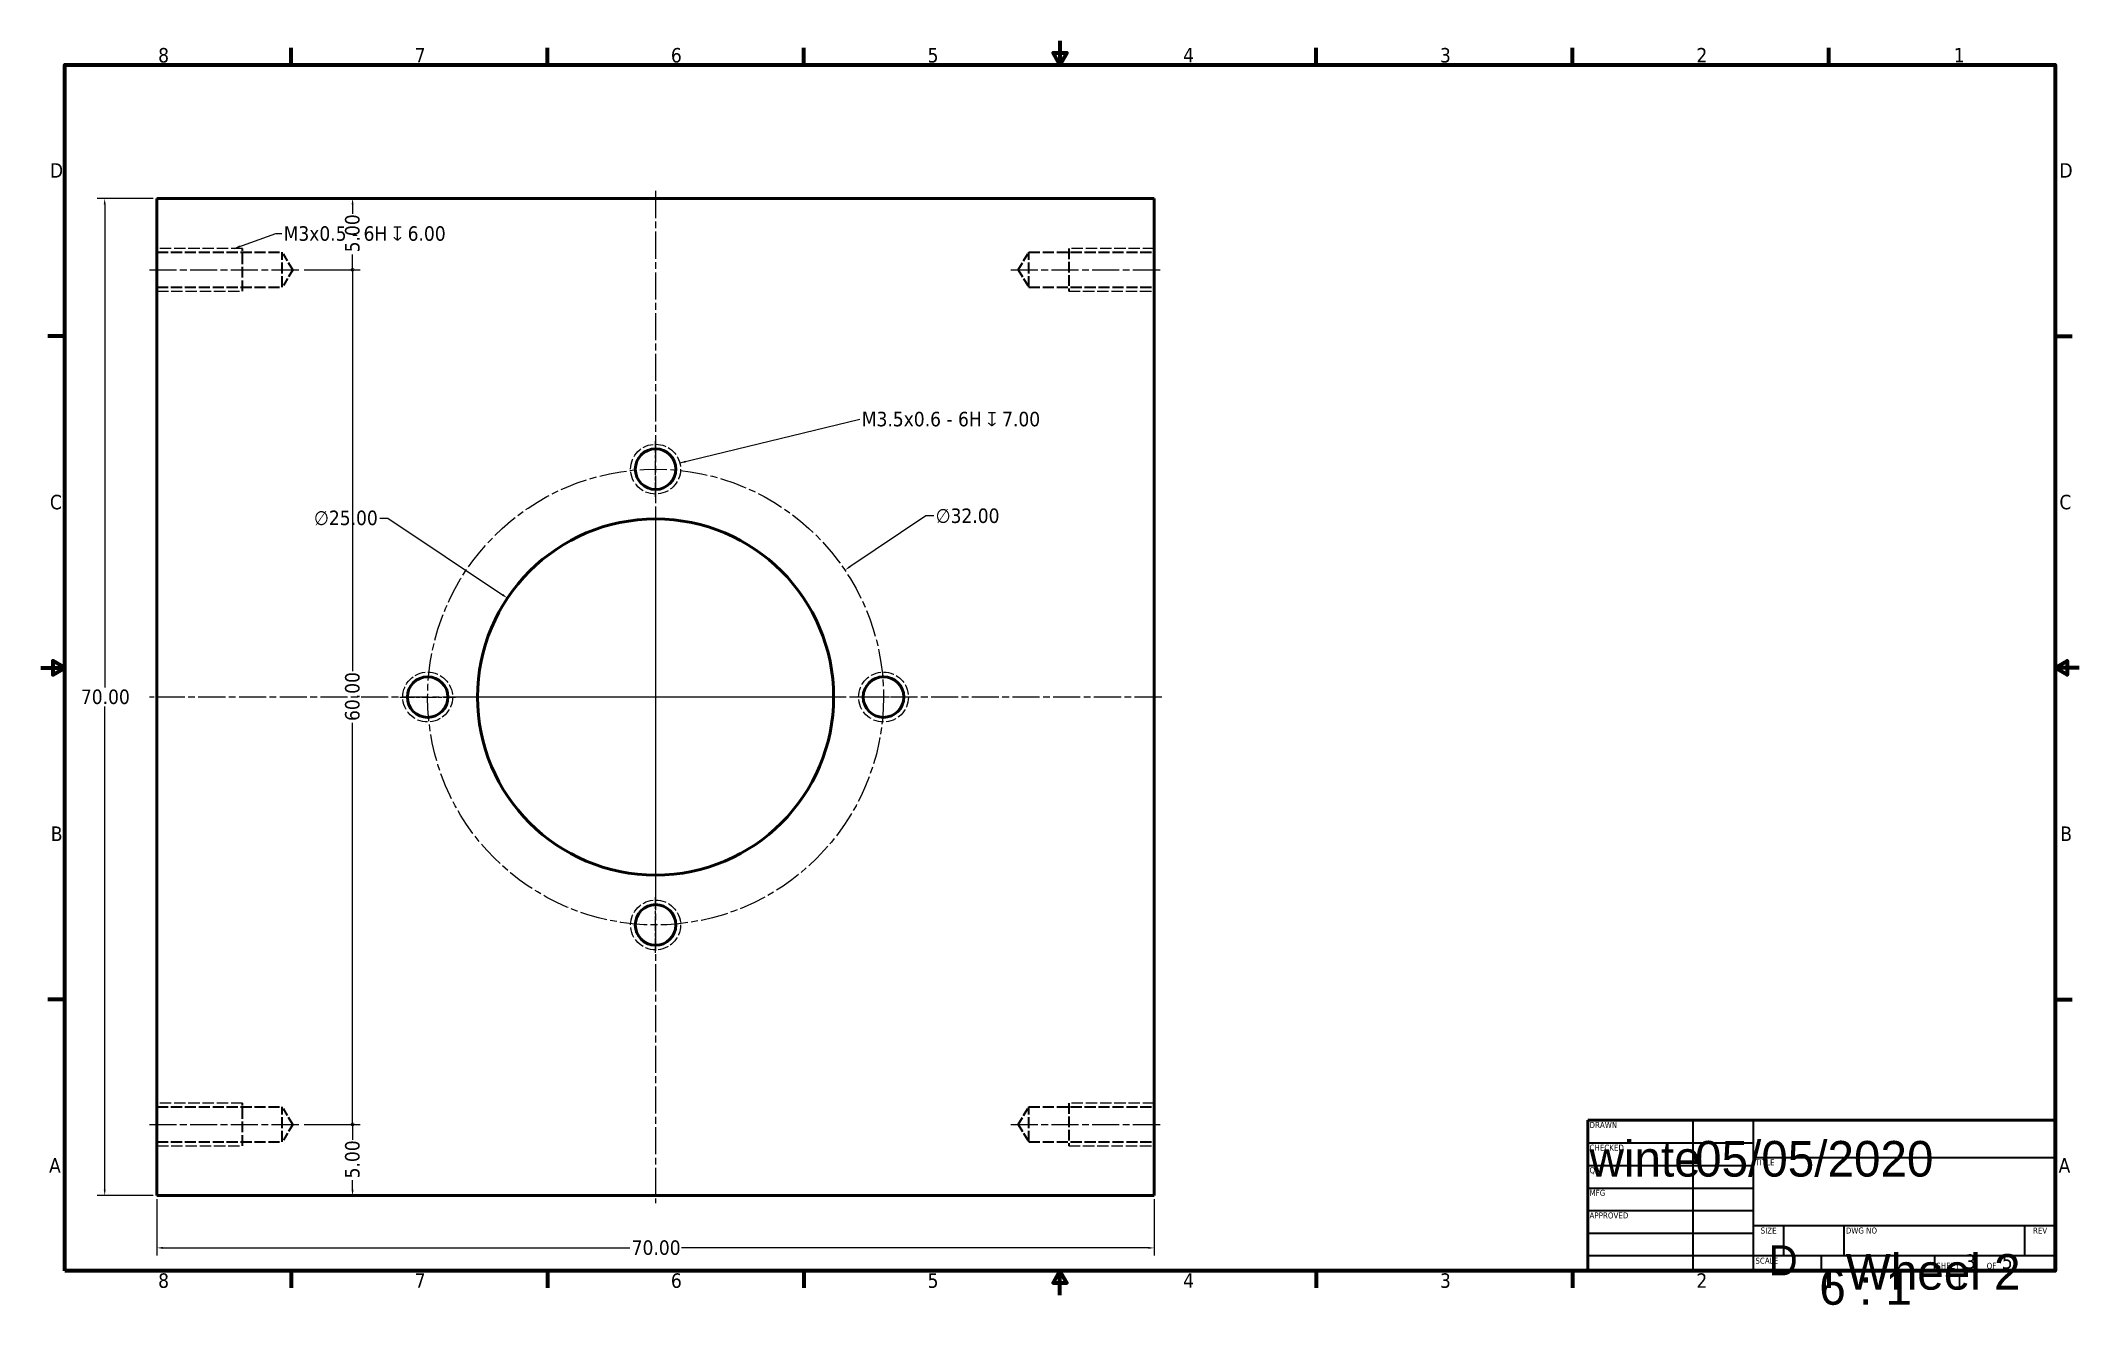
# Model space of a CAD drawing. Header units: millimetres. Extents: x 0 to 144, y 2 to 91.
import ezdxf
from ezdxf.enums import TextEntityAlignment as Align

# ---------------------------------------------------------------- set-up
doc = ezdxf.new("R2018")
doc.units = ezdxf.units.MM
doc.header["$LTSCALE"] = 0.166667
doc.linetypes.add('CHAIN', pattern=[0.7087, 0.4724, -0.0591, 0.1181, -0.0591])
doc.linetypes.add('DASHED', pattern=[0.2067, 0.1654, -0.0413])
for name, color, linetype, lineweight in [('Border (ANSI)', 7, 'Continuous', 70), ('Center Mark (ANSI)-1', 7, 'Continuous', 25), ('Centerline (ANSI)', 7, 'Continuous', 25), ('Centerline (ANSI)-1', 7, 'Continuous', 25), ('Dimension (ANSI)', 7, 'Continuous', 25), ('Dimension (ANSI)-1', 7, 'Continuous', 25), ('Hidden (ANSI)-1', 7, 'DASHED', 35), ('Hidden Narrow (ANSI)-1', 7, 'DASHED', 25), ('Symbol (ANSI)', 7, 'Continuous', 25), ('Symbol (ANSI)-1', 7, 'Continuous', 25), ('Title (ANSI)-1', 7, 'Continuous', 50), ('Visible (ANSI)-1', 7, 'Continuous', 50)]:
    doc.layers.add(name, color=color, linetype=linetype, lineweight=lineweight)
doc.styles.add('Label Text (ANSI)-1', font='tahoma.ttf')
doc.styles.add('Note Text (ANSI)-1', font='tahoma.ttf')
doc.styles.add('Text Style38', font='tahoma.ttf')
doc.dimstyles.new('Default (ANSI)', dxfattribs={"dimscale": 0.166667, "dimtxt": 6.1, "dimasz": 2.5, "dimexe": 3.175, "dimexo": 1.5875, "dimgap": 0.8, "dimtad": 0, "dimtih": 1, "dimtoh": 1, "dimrnd": 1e-08, "dimzin": 4, "dimdsep": 46, "dimtxsty": 'Note Text (ANSI)-1', "dimcen": 0.09, "dimdle": 10, "dimclrd": 256, "dimclre": 256, "dimclrt": 256, "dimadec": 0, "dimazin": 1, "dimtfac": 0.499672, "dimtofl": 0, "dimtmove": 0, "dimatfit": 3, "dimfxl": 1, "dimtolj": 1, "dimtzin": 4, "dimlwd": -1, "dimlwe": -1, "dimarcsym": 0})
doc.dimstyles.new('Default (ANSI)$7', dxfattribs={"dimscale": 0.166667, "dimtxt": 6.1, "dimasz": 2.5, "dimexe": 3.175, "dimexo": 1.5875, "dimgap": 0.8, "dimtad": 0, "dimtih": 1, "dimtoh": 1, "dimrnd": 1e-08, "dimzin": 4, "dimdsep": 46, "dimtxsty": 'Note Text (ANSI)-1', "dimcen": 0.09, "dimdle": 10, "dimclrd": 256, "dimclre": 256, "dimclrt": 256, "dimadec": 0, "dimazin": 1, "dimtfac": 0.499672, "dimtofl": 0, "dimtmove": 0, "dimatfit": 3, "dimfxl": 1, "dimtolj": 1, "dimtzin": 4, "dimlwd": -1, "dimlwe": -1, "dimarcsym": 0})
doc.dimstyles.new('Default - mm (ANSI)', dxfattribs={"dimscale": 0.166667, "dimtxt": 6.1, "dimasz": 2.5, "dimexe": 3.175, "dimexo": 1.6002, "dimgap": 0.8, "dimtad": 0, "dimtoh": 1, "dimrnd": 1e-08, "dimzin": 4, "dimdsep": 46, "dimtxsty": 'Note Text (ANSI)-1', "dimcen": 0.09, "dimdle": 10, "dimclrd": 256, "dimclre": 256, "dimclrt": 256, "dimadec": 1, "dimazin": 1, "dimtfac": 0.499672, "dimtofl": 0, "dimtmove": 0, "dimatfit": 3, "dimfxl": 1, "dimtolj": 1, "dimtzin": 4, "dimlwd": -1, "dimlwe": -1, "dimarcsym": 0})
doc.dimstyles.new('Default - mm (ANSI)$7', dxfattribs={"dimscale": 0.166667, "dimtxt": 6.1, "dimasz": 2.5, "dimexe": 3.175, "dimexo": 1.6002, "dimgap": 0.8, "dimtad": 0, "dimtoh": 1, "dimrnd": 1e-08, "dimzin": 4, "dimdsep": 46, "dimtxsty": 'Note Text (ANSI)-1', "dimcen": 0.09, "dimdle": 10, "dimclrd": 256, "dimclre": 256, "dimclrt": 256, "dimadec": 1, "dimazin": 1, "dimtfac": 0.499672, "dimtofl": 0, "dimtmove": 0, "dimatfit": 3, "dimfxl": 1, "dimtolj": 1, "dimtzin": 4, "dimlwd": -1, "dimlwe": -1, "dimarcsym": 0})

# ---------------------------------------------------------------- blocks, each defined once
blk = doc.blocks.new('Borders Default Border')
at = {"layer": 'Border (ANSI)'}
for p, q in [((107.95, 533.4), (107.95, 540.52)), ((215.9, 533.4), (215.9, 540.52)), ((323.85, 533.4), (323.85, 540.52)), ((539.75, 533.4), (539.75, 540.52)), ((647.7, 533.4), (647.7, 540.52)), ((755.65, 533.4), (755.65, 540.52)), ((12.7, 419.1), (5.58, 419.1)), ((850.9, 419.1), (858.02, 419.1)), ((12.7, 139.7), (5.58, 139.7)), ((850.9, 139.7), (858.02, 139.7)), ((107.95, 25.4), (107.95, 18.28)), ((215.9, 25.4), (215.9, 18.28)), ((323.85, 25.4), (323.85, 18.28)), ((539.75, 25.4), (539.75, 18.28)), ((647.7, 25.4), (647.7, 18.28)), ((755.65, 25.4), (755.65, 18.28))]:
    blk.add_line(p, q, dxfattribs=at)
at = {"layer": 'Border (ANSI)', "flags": 128}
for points in [[(431.8, 543.56), (431.8, 533.4), (428.87, 538.48), (434.73, 538.48), (431.8, 533.4)], [(12.7, 25.4), (12.7, 533.4), (850.9, 533.4), (850.9, 25.4), (12.7, 25.4)], [(2.54, 279.4), (12.7, 279.4), (7.62, 282.33), (7.62, 276.47), (12.7, 279.4)], [(861.06, 279.4), (850.9, 279.4), (855.98, 282.33), (855.98, 276.47), (850.9, 279.4)], [(431.8, 15.24), (431.8, 25.4), (428.87, 20.32), (434.73, 20.32), (431.8, 25.4)]]:
    blk.add_lwpolyline(points, dxfattribs=at)
at = {"layer": 'Border (ANSI)', "char_height": 6.1, "attachment_point": 7, "style": 'Label Text (ANSI)-1'}
for s, insert in [('8', (51.98, 534.28)), ('7', (160.04, 534.42)), ('6', (267.93, 534.29)), ('5', (376.04, 534.29)), ('4', (483.65, 534.42)), ('3', (591.83, 534.29)), ('2', (699.83, 534.42)), ('1', (808.25, 534.42)), ('D', (6.4, 485.9)), ('D', (852.73, 485.9)), ('C', (6.38, 346.09)), ('C', (852.72, 346.09)), ('B', (6.77, 206.5)), ('B', (853.1, 206.5)), ('A', (6.04, 66.8)), ('A', (852.37, 66.8)), ('8', (51.98, 18.15)), ('7', (160.04, 18.28)), ('6', (267.93, 18.16)), ('5', (376.04, 18.16)), ('4', (483.65, 18.28)), ('3', (591.83, 18.16)), ('2', (699.83, 18.28)), ('1', (808.25, 18.28))]:
    blk.add_mtext(s, dxfattribs=dict(at, insert=insert))
blk = doc.blocks.new('Title Blocks ANSI - Large')
at = {"layer": 'Title (ANSI)-1'}
for p, q in [((127, 189.23), (127, 125.73)), ((323.85, 189.23), (127, 189.23)), ((323.85, 125.73), (323.85, 189.23)), ((127, 125.73), (323.85, 125.73))]:
    blk.add_line(p, q, dxfattribs=at)
at = {"layer": 'Title (ANSI)-1', "lineweight": 35}
for p, q in [((171.45, 125.73), (171.45, 189.23)), ((196.85, 125.73), (196.85, 189.23)), ((127, 179.7), (196.85, 179.7)), ((196.85, 173.48), (323.85, 173.48)), ((127, 170.18), (196.85, 170.18)), ((127, 160.65), (196.85, 160.65)), ((127, 151.13), (196.85, 151.13)), ((127, 141.6), (196.85, 141.6)), ((323.85, 144.78), (196.85, 144.78)), ((209.55, 132.08), (209.55, 144.78)), ((234.95, 132.08), (234.95, 144.78)), ((311.15, 132.08), (311.15, 144.78)), ((196.85, 132.08), (127, 132.08)), ((323.85, 132.08), (196.85, 132.08)), ((225.3, 132.08), (225.3, 125.73)), ((273.05, 132.08), (273.05, 125.73))]:
    blk.add_line(p, q, dxfattribs=at)
at = {"layer": 'Title (ANSI)-1', "style": 'Text Style38'}
for s, p in [('DRAWN', (127.76, 188.47)), ('CHECKED', (127.76, 178.94)), ('TITLE', (197.61, 172.72)), ('QA', (127.76, 169.42)), ('MFG', (127.76, 159.89)), ('APPROVED', (127.76, 150.37)), ('DWG NO', (235.71, 144.02)), ('SCALE', (197.61, 131.32))]:
    blk.add_text(s, height=2.54, dxfattribs=at).set_placement(p, align=Align.TOP_LEFT)
for s, p in [('SIZE', (203.2, 144.02)), ('REV', (317.5, 144.02))]:
    blk.add_text(s, height=2.54, dxfattribs=at).set_placement(p, align=Align.TOP_CENTER)
at = {"layer": 'Title (ANSI)-1', "insert": (273.81, 126.49), "char_height": 6.1, "attachment_point": 7, "style": 'Note Text (ANSI)-1'}
blk.add_mtext('\\fTahoma|b0|i0;\\H2.5400;SHEET\\fTahoma|b0|i0;\\H6.1000; 3  \\fTahoma|b0|i0;\\H2.5400;OF\\fTahoma|b0|i0;\\H6.1000; 5 ', dxfattribs=at)
at = {"layer": 'Title (ANSI)-1', "lineweight": 30, "flags": 104}
for tag, height, p in [('AUTHOR', 3.17, (127.76, 180.47)), ('CREATION_DATE', 3.17, (172.21, 180.47)), ('CHECKED_BY', 3.17, (127.76, 170.94)), ('CHECKED_DATE', 3.17, (172.21, 170.94)), ('MFG_APPROVED_BY', 3.17, (127.76, 151.89)), ('MFG_APPROVED_DATE', 3.17, (172.21, 151.89)), ('ENG_APPROVED_BY', 3.17, (127.76, 142.37)), ('ENG_APPROVAL_DATE', 3.17, (172.21, 142.37)), ('PART_NUMBER', 4.57, (235.71, 132.84))]:
    blk.add_attdef(tag, text='', height=height, dxfattribs=at).set_placement(p, align=Align.BOTTOM_LEFT)
for tag, height, p in [('COMPANY', 3.17, (260.35, 181.36)), ('REVISION_NUMBER', 3.17, (317.5, 136.52)), ('Sheet_Size', 4.57, (203.2, 136.52))]:
    blk.add_attdef(tag, text='', height=height, dxfattribs=at).set_placement(p, align=Align.MIDDLE_CENTER)
blk.add_attdef('TITLE', text='', height=4.57, dxfattribs=at).set_placement((197.61, 158.06), align=Align.MIDDLE_LEFT)
blk.add_attdef('Initial_View_Scale', text='', height=6.1, dxfattribs=at).set_placement((224.54, 126.49), align=Align.BOTTOM_RIGHT)
blk = doc.blocks.new('*D6')
at = {"layer": 'Defpoints', "color": 0, "transparency": 16777216}
for p in [(33.19, 51.46), (53.97, 37.58)]:
    blk.add_point(p, dxfattribs=at)
at = {"layer": 'Dimension (ANSI)-1', "transparency": 16777216}
for p, q in [((24.22, 57.08), (24.78, 57.08)), ((24.78, 57.08), (32.84, 51.7)), ((43.56, 44.52), (43.59, 44.52)), ((43.58, 44.51), (43.58, 44.54))]:
    blk.add_line(p, q, dxfattribs=at)
blk.add_solid([(32.88, 51.75), (32.8, 51.64), (33.19, 51.46)], dxfattribs=at)
at = {"layer": 'Dimension (ANSI)-1', "transparency": 16777216, "insert": (19.6, 57.61), "char_height": 1.017, "attachment_point": 1, "style": 'Note Text (ANSI)-1'}
blk.add_mtext('\\A1;∅25.00', dxfattribs=at)
blk = doc.blocks.new('*D7')
at = {"layer": 'Defpoints', "color": 0, "transparency": 16777216}
for p in [(8.58, 9.52), (78.58, 9.52), (78.58, 5.85)]:
    blk.add_point(p, dxfattribs=at)
at = {"layer": 'Dimension (ANSI)-1', "transparency": 16777216}
for p, q in [((8.58, 9.26), (8.58, 5.32)), ((78.58, 9.26), (78.58, 5.32)), ((9, 5.85), (41.77, 5.85)), ((78.16, 5.85), (45.39, 5.85))]:
    blk.add_line(p, q, dxfattribs=at)
for points in [[(9, 5.92), (9, 5.78), (8.58, 5.85)], [(78.16, 5.92), (78.16, 5.78), (78.58, 5.85)]]:
    blk.add_solid(points, dxfattribs=at)
at = {"layer": 'Dimension (ANSI)-1', "transparency": 16777216, "insert": (41.9, 6.38), "char_height": 1.017, "attachment_point": 1, "style": 'Note Text (ANSI)-1'}
blk.add_mtext('\\A1;70.00', dxfattribs=at)
blk = doc.blocks.new('*D8')
at = {"layer": 'Defpoints', "color": 0, "transparency": 16777216}
for p in [(8.58, 79.52), (4.91, 9.52), (8.58, 9.52)]:
    blk.add_point(p, dxfattribs=at)
at = {"layer": 'Dimension (ANSI)-1', "transparency": 16777216}
for p, q in [((8.31, 79.52), (4.38, 79.52)), ((4.91, 79.1), (4.91, 45.18)), ((4.91, 9.94), (4.91, 43.86)), ((8.31, 9.52), (4.38, 9.52))]:
    blk.add_line(p, q, dxfattribs=at)
for points in [[(4.84, 79.1), (4.98, 79.1), (4.91, 79.52)], [(4.84, 9.94), (4.98, 9.94), (4.91, 9.52)]]:
    blk.add_solid(points, dxfattribs=at)
at = {"layer": 'Dimension (ANSI)-1', "transparency": 16777216, "insert": (3.24, 45.05), "char_height": 1.017, "attachment_point": 1, "style": 'Note Text (ANSI)-1'}
blk.add_mtext('\\A1;70.00', dxfattribs=at)
blk = doc.blocks.new('*D9')
at = {"layer": 'Defpoints', "color": 0, "transparency": 16777216}
for p in [(56.87, 53.43), (30.29, 35.61)]:
    blk.add_point(p, dxfattribs=at)
at = {"layer": 'Dimension (ANSI)-1', "transparency": 16777216}
for p, q in [((62.54, 57.24), (57.21, 53.66)), ((63.11, 57.24), (62.54, 57.24)), ((43.56, 44.52), (43.59, 44.52)), ((43.58, 44.51), (43.58, 44.54))]:
    blk.add_line(p, q, dxfattribs=at)
blk.add_solid([(57.18, 53.72), (57.25, 53.61), (56.87, 53.43)], dxfattribs=at)
at = {"layer": 'Dimension (ANSI)-1', "transparency": 16777216, "insert": (63.24, 57.76), "char_height": 1.017, "attachment_point": 1, "style": 'Note Text (ANSI)-1'}
blk.add_mtext('\\A1;∅32.00', dxfattribs=at)
blk = doc.blocks.new('_DotSmall')
at = {"color": 0, "linetype": 'ByBlock', "const_width": 0.5}
blk.add_lwpolyline([(-0.0625, 0, 1), (0.0625, 0, 1)], format="xyb", close=True, dxfattribs=at)
blk = doc.blocks.new('*D10')
at = {"layer": 'Defpoints', "color": 0, "transparency": 16777216}
for p in [(8.58, 79.52), (22.31, 79.52), (18.65, 74.52)]:
    blk.add_point(p, dxfattribs=at)
at = {"layer": 'Dimension (ANSI)', "transparency": 16777216}
for p, q in [((22.31, 79.1), (22.31, 78.44)), ((18.91, 74.52), (22.84, 74.52)), ((22.31, 74.52), (22.31, 75.6))]:
    blk.add_line(p, q, dxfattribs=at)
blk.add_solid([(22.24, 79.1), (22.38, 79.1), (22.31, 79.52)], dxfattribs=at)
at = {"layer": 'Dimension (ANSI)', "transparency": 16777216, "xscale": 0.4166666666666666, "yscale": 0.4166666666666666, "zscale": 0.4166666666666666, "rotation": 270}
blk.add_blockref('_DotSmall', (22.31, 74.52), dxfattribs=at)
at = {"layer": 'Dimension (ANSI)', "transparency": 16777216, "insert": (21.78, 75.74), "char_height": 1.017, "attachment_point": 1, "rotation": 90, "style": 'Note Text (ANSI)-1'}
blk.add_mtext('\\A1;5.00', dxfattribs=at)
blk = doc.blocks.new('*D12')
at = {"layer": 'Defpoints', "color": 0, "transparency": 16777216}
for p in [(18.65, 74.52), (22.31, 74.52), (18.65, 14.52)]:
    blk.add_point(p, dxfattribs=at)
at = {"layer": 'Dimension (ANSI)', "transparency": 16777216}
for p, q in [((18.91, 74.52), (22.84, 74.52)), ((22.31, 74.52), (22.31, 46.34)), ((22.31, 14.52), (22.31, 42.71)), ((18.91, 14.52), (22.84, 14.52))]:
    blk.add_line(p, q, dxfattribs=at)
at = {"layer": 'Dimension (ANSI)', "transparency": 16777216, "xscale": 0.4166666666666666, "yscale": 0.4166666666666666, "zscale": 0.4166666666666666}
for p, rotation in [((22.31, 74.52), 90), ((22.31, 14.52), 270)]:
    blk.add_blockref('_DotSmall', p, dxfattribs=dict(at, rotation=rotation))
at = {"layer": 'Dimension (ANSI)', "transparency": 16777216, "insert": (21.78, 42.84), "char_height": 1.017, "attachment_point": 1, "rotation": 90, "style": 'Note Text (ANSI)-1'}
blk.add_mtext('\\A1;60.00', dxfattribs=at)
blk = doc.blocks.new('*D13')
at = {"layer": 'Defpoints', "color": 0, "transparency": 16777216}
for p in [(18.65, 14.52), (22.31, 14.52), (8.58, 9.52)]:
    blk.add_point(p, dxfattribs=at)
at = {"layer": 'Dimension (ANSI)', "transparency": 16777216}
for p, q in [((18.91, 14.52), (22.84, 14.52)), ((22.31, 14.52), (22.31, 13.44)), ((22.31, 9.94), (22.31, 10.6))]:
    blk.add_line(p, q, dxfattribs=at)
blk.add_solid([(22.24, 9.94), (22.38, 9.94), (22.31, 9.52)], dxfattribs=at)
at = {"layer": 'Dimension (ANSI)', "transparency": 16777216, "xscale": 0.4166666666666666, "yscale": 0.4166666666666666, "zscale": 0.4166666666666666, "rotation": 90}
blk.add_blockref('_DotSmall', (22.31, 14.52), dxfattribs=at)
at = {"layer": 'Dimension (ANSI)', "transparency": 16777216, "insert": (21.78, 10.73), "char_height": 1.017, "attachment_point": 1, "rotation": 90, "style": 'Note Text (ANSI)-1'}
blk.add_mtext('\\A1;5.00', dxfattribs=at)

msp = doc.modelspace()

# ---------------------------------------------------------------- linework, layer by layer
at = {"layer": 'Center Mark (ANSI)-1', "linetype": 'CHAIN', "ltscale": 13.026969}
for p, q in [((43.5791, 58.5666), (43.5791, 62.4749)), ((25.625, 44.5207), (29.5333, 44.5207)), ((61.5333, 44.5207), (57.625, 44.5207)), ((43.5791, 26.5666), (43.5791, 30.4749))]:
    msp.add_line(p, q, dxfattribs=at)
at = {"layer": 'Center Mark (ANSI)-1', "linetype": 'CHAIN', "ltscale": 24.192183}
for p, q in [((43.5791, 57.5499), (43.5791, 31.4916)), ((56.6083, 44.5207), (30.55, 44.5207))]:
    msp.add_line(p, q, dxfattribs=at)
at = {"layer": 'Centerline (ANSI)', "linetype": 'CHAIN', "ltscale": 24.192183}
for p, q in [((43.5791, 80.0499), (43.5791, 8.9916)), ((8.05, 74.5207), (18.647, 74.5207)), ((68.5112, 74.5207), (79.1083, 74.5207)), ((79.1083, 44.5207), (8.05, 44.5207)), ((8.05, 14.5207), (18.647, 14.5207)), ((68.5112, 14.5207), (79.1083, 14.5207))]:
    msp.add_line(p, q, dxfattribs=at)
at = {"layer": 'Centerline (ANSI)-1', "linetype": 'CHAIN', "ltscale": 24.192183}
msp.add_circle((43.5791, 44.5207), 16, dxfattribs=at)
at = {"layer": 'Hidden (ANSI)-1', "ltscale": 27.357845}
for p, q in [((14.5791, 73.0207), (14.5791, 76.0207)), ((72.5791, 76.0207), (72.5791, 73.0207)), ((14.5791, 13.0207), (14.5791, 16.0207)), ((72.5791, 16.0207), (72.5791, 13.0207))]:
    msp.add_line(p, q, dxfattribs=at)
at = {"layer": 'Hidden (ANSI)-1', "ltscale": 28.382519}
for p, q in [((8.5791, 75.7502), (17.3791, 75.7502)), ((69.7791, 75.7502), (78.5791, 75.7502)), ((8.5791, 73.2912), (17.3791, 73.2912)), ((69.7791, 73.2912), (78.5791, 73.2912)), ((8.5791, 15.7502), (17.3791, 15.7502)), ((69.7791, 15.7502), (78.5791, 15.7502)), ((8.5791, 13.2912), (17.3791, 13.2912)), ((69.7791, 13.2912), (78.5791, 13.2912))]:
    msp.add_line(p, q, dxfattribs=at)
at = {"layer": 'Hidden (ANSI)-1', "ltscale": 28.030394}
for p, q in [((17.3791, 73.2912), (17.3791, 75.7502)), ((69.7791, 73.2912), (69.7791, 75.7502)), ((17.3791, 13.2912), (17.3791, 15.7502)), ((69.7791, 13.2912), (69.7791, 15.7502))]:
    msp.add_line(p, q, dxfattribs=at)
at = {"layer": 'Hidden (ANSI)-1', "ltscale": 20.818226}
for p, q in [((18.1179, 74.5207), (17.3791, 75.7502)), ((18.1179, 74.5207), (17.3791, 73.2912)), ((69.0404, 74.5207), (69.7791, 75.7502)), ((69.0404, 74.5207), (69.7791, 73.2912)), ((18.1179, 14.5207), (17.3791, 15.7502)), ((69.0404, 14.5207), (69.7791, 15.7502)), ((18.1179, 14.5207), (17.3791, 13.2912)), ((69.0404, 14.5207), (69.7791, 13.2912))]:
    msp.add_line(p, q, dxfattribs=at)
at = {"layer": 'Hidden Narrow (ANSI)-1', "ltscale": 29.027576}
for p, q in [((14.5791, 76.0207), (8.5791, 76.0207)), ((78.5791, 76.0207), (72.5791, 76.0207)), ((8.5791, 73.0207), (14.5791, 73.0207)), ((72.5791, 73.0207), (78.5791, 73.0207)), ((14.5791, 16.0207), (8.5791, 16.0207)), ((78.5791, 16.0207), (72.5791, 16.0207)), ((8.5791, 13.0207), (14.5791, 13.0207)), ((72.5791, 13.0207), (78.5791, 13.0207))]:
    msp.add_line(p, q, dxfattribs=at)
at = {"layer": 'Hidden Narrow (ANSI)-1', "ltscale": 26.597906}
for centre in [(43.5791, 60.5207), (27.5791, 44.5207), (59.5791, 44.5207), (43.5791, 28.5207)]:
    msp.add_circle(centre, 1.75, dxfattribs=at)
at = {"layer": 'Visible (ANSI)-1'}
for p, q in [((8.5791, 79.5207), (8.5791, 9.5207)), ((78.5791, 79.5207), (8.5791, 79.5207)), ((78.5791, 9.5207), (78.5791, 79.5207)), ((8.5791, 9.5207), (78.5791, 9.5207))]:
    msp.add_line(p, q, dxfattribs=at)
for centre, radius in [((43.5791, 60.5207), 1.425), ((43.5791, 44.5207), 12.5), ((27.5791, 44.5207), 1.425), ((59.5791, 44.5207), 1.425), ((43.5791, 28.5207), 1.425)]:
    msp.add_circle(centre, radius, dxfattribs=at)

# ---------------------------------------------------------------- block references
at = {"xscale": 0.1666666666666667, "yscale": 0.1666666666666667, "zscale": 0.1666666666666667}
msp.add_blockref('Borders Default Border', (0, 0), dxfattribs=at)
ref = msp.add_blockref('Title Blocks ANSI - Large', (87.8416, -16.7216), dxfattribs=dict(xscale=0.1666666666666667, yscale=0.1666666666666667, zscale=0.1666666666666667))
lines = msp.add_mtext('winte', dxfattribs={"layer": 'Title (ANSI)-1', "insert": (109.1353, 13.3562), "char_height": 2.5, "attachment_point": 1})
ref.add_attrib('AUTHOR', '', (109.1353, 13.3562), dxfattribs={"flags": 104}).embed_mtext(lines)
lines = msp.add_mtext('05/05/2020', dxfattribs={"layer": 'Title (ANSI)-1', "insert": (116.5437, 13.3562), "char_height": 2.5, "attachment_point": 1})
ref.add_attrib('CREATION_DATE', '', (116.5437, 13.3562), dxfattribs={"flags": 104}).embed_mtext(lines)
lines = msp.add_mtext('Wheel 2', dxfattribs={"layer": 'Title (ANSI)-1', "insert": (127.127, 5.4187), "char_height": 2.5, "attachment_point": 1})
ref.add_attrib('PART_NUMBER', '', (127.127, 5.4187), dxfattribs={"flags": 104}).embed_mtext(lines)
lines = msp.add_mtext('D', dxfattribs={"layer": 'Title (ANSI)-1', "insert": (121.7083, 6.0325), "char_height": 2.1167, "attachment_point": 1})
ref.add_attrib('Sheet_Size', '', (121.7083, 6.0325), dxfattribs={"flags": 104}).embed_mtext(lines)
lines = msp.add_mtext('6 : 1', dxfattribs={"layer": 'Title (ANSI)-1', "insert": (125.2644, 4.3603), "char_height": 2.5, "attachment_point": 1})
ref.add_attrib('Initial_View_Scale', '', (125.2644, 4.3603), dxfattribs={"flags": 104}).embed_mtext(lines)

# ---------------------------------------------------------------- texts
at = {"layer": 'Symbol (ANSI)', "insert": (58.0526, 64.5446), "char_height": 1.016667, "width": 13.662436, "attachment_point": 1, "line_spacing_factor": 1.0675, "style": 'Note Text (ANSI)-1'}
msp.add_mtext('M3.5x0.6 - 6H \\fAIGDT|b0|i0;\\H1.0167;x\\fTahoma|b0|i0;\\H1.0167; 7.00', dxfattribs=at)
at = {"layer": 'Symbol (ANSI)-1', "insert": (17.4712, 77.5711), "char_height": 1.016667, "width": 12.464186, "attachment_point": 1, "line_spacing_factor": 1.0675, "style": 'Note Text (ANSI)-1'}
msp.add_mtext('M3x0.5 - 6H \\fAIGDT|b0|i0;\\H1.0167;x\\fTahoma|b0|i0;\\H1.0167; 6.00', dxfattribs=at)

# ---------------------------------------------------------------- dimensions: what is measured, and where the dimension line sits
at = {"layer": 'Dimension (ANSI)'}
for base, p1, p2, override, picture, middle in [((22.3137, 79.5207), (18.647, 74.5207), (8.5791, 79.5207), {"dimgap": 0.8, "dimtoh": 0, "dimdec": 2, "dimblk1": 'DotSmall', "dimsah": 1, "dimdle": 0, "dimse2": 1, "dimtol": 0, "dimlim": 0, "dimtp": 0, "dimtm": 0, "dimtdec": 2, "dimatfit": 1}, '*D10', (22.3137, 77.0224)), ((22.3137, 74.5207), (18.647, 14.5207), (18.647, 74.5207), {"dimgap": 0.8, "dimtoh": 0, "dimdec": 2, "dimblk1": 'DotSmall', "dimblk2": 'DotSmall', "dimsah": 1, "dimdle": 0, "dimtol": 0, "dimlim": 0, "dimtp": 0, "dimtm": 0, "dimtdec": 2, "dimatfit": 1}, '*D12', (22.3137, 44.5224)), ((22.3137, 14.5207), (8.5791, 9.5207), (18.647, 14.5207), {"dimgap": 0.8, "dimtoh": 0, "dimdec": 2, "dimblk2": 'DotSmall', "dimsah": 1, "dimdle": 0, "dimse1": 1, "dimtol": 0, "dimlim": 0, "dimtp": 0, "dimtm": 0, "dimtdec": 2, "dimatfit": 1}, '*D13', (22.3137, 12.0191))]:
    dim = msp.add_linear_dim(base=base, p1=p1, p2=p2, angle=90, dimstyle='Default - mm (ANSI)', override=override, dxfattribs=at)
    dim.commit()
    dim.dimension.update_dxf_attribs({"geometry": picture, "text_midpoint": middle, "dimtype": 160})
at = {"layer": 'Dimension (ANSI)-1'}
for base, p1, p2, angle, override, picture, middle in [((4.9125, 9.5207), (8.5791, 79.5207), (8.5791, 9.5207), 90, {"dimgap": 0.8, "dimdec": 2, "dimtol": 0, "dimlim": 0, "dimtp": 0, "dimtm": 0, "dimtdec": 2, "dimatfit": 1}, '*D8', (4.9125, 44.5207)), ((78.5791, 5.8541), (8.5791, 9.5207), (78.5791, 9.5207), 180, {"dimgap": 0.8, "dimtih": 0, "dimtoh": 0, "dimdec": 2, "dimtol": 0, "dimlim": 0, "dimtp": 0, "dimtm": 0, "dimtdec": 2, "dimatfit": 1}, '*D7', (43.5791, 5.8541))]:
    dim = msp.add_linear_dim(base=base, p1=p1, p2=p2, angle=angle, dimstyle='Default (ANSI)', override=override, dxfattribs=at)
    dim.commit()
    dim.dimension.update_dxf_attribs({"geometry": picture, "text_midpoint": middle, "dimtype": 160})
for p1, p2, picture, middle in [((53.9729, 37.5767), (33.1854, 51.4648), '*D6', (21.8395, 57.0804)), ((30.2896, 35.6106), (56.8686, 53.4308), '*D9', (65.4832, 57.235))]:
    dim = msp.add_diameter_dim_2p(p1=p1, p2=p2, dimstyle='Default (ANSI)', override={"dimgap": 0.8, "dimdec": 2, "dimlfac": 1, "dimtol": 0, "dimlim": 0, "dimtp": 0, "dimtm": 0, "dimtdec": 2}, dxfattribs=at)
    dim.commit()
    dim.dimension.update_dxf_attribs({"geometry": picture, "text_midpoint": middle, "dimtype": 163})

# ---------------------------------------------------------------- leaders
at = {"layer": 'Symbol (ANSI)', "annotation_type": 0, "has_hookline": 1, "hookline_direction": 0, "text_width": 13.4062}
msp.add_leader([(45.2753, 60.9516), (57.9192, 64.0363)], dimstyle='Default - mm (ANSI)$7', override={"dimtad": 0}, dxfattribs=at)
at = {"layer": 'Symbol (ANSI)-1', "annotation_type": 0, "has_hookline": 1, "hookline_direction": 0, "text_width": 12.2196}
msp.add_leader([(14.0058, 76.0207), (16.9212, 77.0628), (17.3378, 77.0628)], dimstyle='Default (ANSI)$7', override={"dimtad": 0}, dxfattribs=at)

doc.saveas('drawing.dxf')
